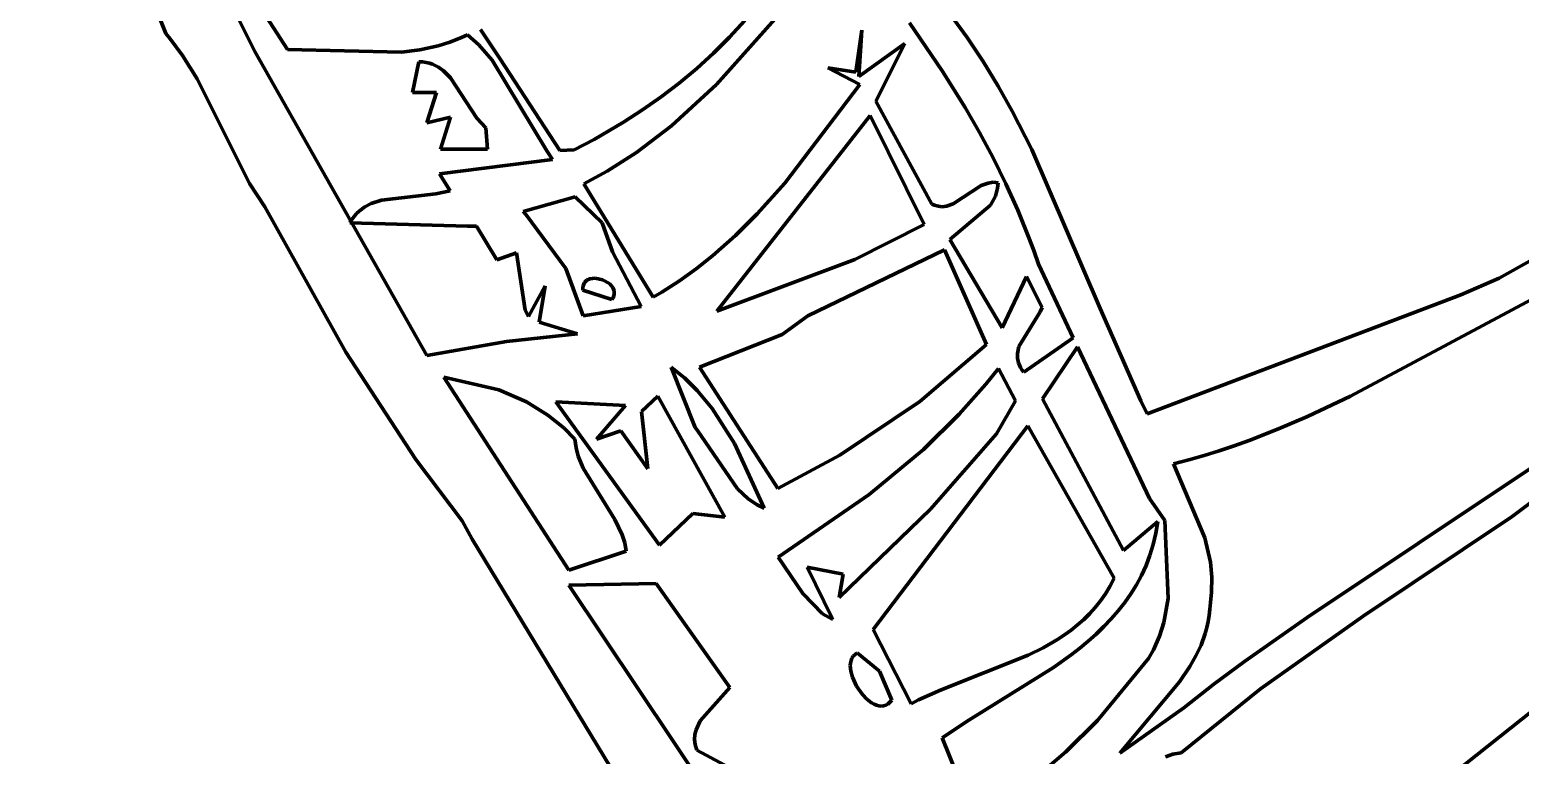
# Model space of a CAD drawing. Header units: millimetres. Extents: x 0 to 14.2, y 0 to 19.5.
# Drawn here: x 3.97 to 5.494, y 17.08 to 17.822 of the extents above; entities that cross this region are included whole.
import ezdxf

# ---------------------------------------------------------------- set-up
doc = ezdxf.new("R2010")
doc.units = ezdxf.units.MM
doc.layers.add('color#010101ff', color=7, linetype='CONTINUOUS', lineweight=100)
doc.layers.add('color#fdfdfdff', color=7, linetype='CONTINUOUS', lineweight=100)

msp = doc.modelspace()

# ---------------------------------------------------------------- linework, layer by layer
at = {"layer": 'color#010101ff'}
for p, q in [((4.1089, 17.8182), (3.9699, 18.1655)), ((4.1118, 17.9758), (4.2001, 17.7998)), ((4.8335, 17.9439), (4.9282, 17.8141)), ((4.2335, 17.8016), (4.2046, 17.8459)), ((4.7318, 17.8328), (4.6721, 17.7659)), ((4.6854, 17.8143), (4.7009, 17.8315)), ((4.1135, 17.8128), (4.1089, 17.8182)), ((4.4173, 17.8169), (4.4114, 17.8141)), ((4.4289, 17.8066), (4.4173, 17.8169)), ((4.4306, 17.8223), (4.4506, 17.7925)), ((4.8145, 17.7784), (4.8205, 17.8215)), ((4.8205, 17.8215), (4.8177, 17.7741)), ((4.9028, 17.78), (4.8694, 17.8289)), ((4.1262, 17.7957), (4.1135, 17.8128)), ((4.2001, 17.7998), (4.3757, 17.4889)), ((4.3498, 17.7991), (4.2335, 17.8016)), ((4.3688, 17.8014), (4.3498, 17.7991)), ((4.3874, 17.8055), (4.3688, 17.8014)), ((4.3995, 17.8093), (4.3874, 17.8055)), ((4.4114, 17.8141), (4.3995, 17.8093)), ((4.4426, 17.7908), (4.4289, 17.8066)), ((4.669, 17.7979), (4.6854, 17.8143)), ((4.8177, 17.7741), (4.8645, 17.808)), ((4.8645, 17.808), (4.8348, 17.7489)), ((4.9282, 17.8141), (4.9366, 17.8019)), ((4.9366, 17.8019), (4.9447, 17.7895)), ((4.1409, 17.7718), (4.1262, 17.7957)), ((4.3612, 17.7576), (4.3677, 17.7892)), ((4.3677, 17.7892), (4.3715, 17.789)), ((4.3715, 17.789), (4.3751, 17.7885)), ((4.3751, 17.7885), (4.3785, 17.7877)), ((4.3785, 17.7877), (4.3818, 17.7866)), ((4.3818, 17.7866), (4.3877, 17.7837)), ((4.4986, 17.6981), (4.4426, 17.7908)), ((4.4506, 17.7925), (4.5119, 17.6985)), ((4.6519, 17.7822), (4.669, 17.7979)), ((4.9447, 17.7895), (4.9601, 17.7644)), ((4.1947, 17.6647), (4.1409, 17.7718)), ((4.3877, 17.7837), (4.3929, 17.7799)), ((4.3929, 17.7799), (4.3999, 17.7729)), ((4.3999, 17.7729), (4.4269, 17.7316)), ((4.634, 17.7673), (4.6519, 17.7822)), ((4.8185, 17.7661), (4.7858, 17.7831)), ((4.7858, 17.7831), (4.8145, 17.7784)), ((4.9262, 17.7424), (4.9028, 17.78)), ((4.3858, 17.7579), (4.3612, 17.7576)), ((4.376, 17.7266), (4.3858, 17.7579)), ((4.6155, 17.7532), (4.634, 17.7673)), ((4.6721, 17.7659), (4.6259, 17.7236)), ((4.742, 17.6652), (4.8185, 17.7661)), ((4.9601, 17.7644), (4.9745, 17.7387)), ((4.5769, 17.7273), (4.5965, 17.7399)), ((4.5965, 17.7399), (4.6155, 17.7532)), ((4.8348, 17.7489), (4.8923, 17.6437)), ((4.941, 17.7168), (4.9262, 17.7424)), ((4.9745, 17.7387), (4.9945, 17.6994)), ((4.4, 17.7324), (4.376, 17.7266)), ((4.3898, 17.6997), (4.4, 17.7324)), ((4.4269, 17.7316), (4.4362, 17.7216)), ((4.5468, 17.7098), (4.5769, 17.7273)), ((4.6259, 17.7236), (4.5903, 17.6965)), ((4.8292, 17.7344), (4.6723, 17.5342)), ((4.8845, 17.6228), (4.8292, 17.7344)), ((4.4362, 17.7216), (4.4379, 17.6998)), ((4.5264, 17.6992), (4.5468, 17.7098)), ((4.9549, 17.6908), (4.941, 17.7168)), ((4.4379, 17.6998), (4.3898, 17.6997)), ((4.5044, 17.6893), (4.4986, 17.6981)), ((4.5119, 17.6985), (4.5264, 17.6992)), ((4.5903, 17.6965), (4.5601, 17.6772)), ((4.9945, 17.6994), (5.0643, 17.5368)), ((4.3887, 17.6745), (4.5044, 17.6893)), ((4.968, 17.6644), (4.9549, 17.6908)), ((4.2101, 17.6409), (4.1947, 17.6647)), ((4.3996, 17.6572), (4.3887, 17.6745)), ((4.5601, 17.6772), (4.5364, 17.6642)), ((4.5364, 17.6642), (4.6072, 17.5483)), ((4.7138, 17.6338), (4.742, 17.6652)), ((4.9139, 17.6439), (4.9426, 17.6626)), ((4.9426, 17.6626), (4.9497, 17.6652)), ((4.9497, 17.6652), (4.9548, 17.6659)), ((4.9548, 17.6659), (4.9601, 17.6655)), ((4.9601, 17.6655), (4.9595, 17.6598)), ((4.9801, 17.6374), (4.968, 17.6644)), ((5.4723, 17.5679), (5.6441, 17.6643)), ((4.3189, 17.6442), (4.3295, 17.6477)), ((4.3295, 17.6477), (4.3849, 17.654)), ((4.3849, 17.654), (4.3996, 17.6572)), ((4.5276, 17.651), (4.4744, 17.6359)), ((4.5552, 17.6244), (4.5276, 17.651)), ((4.9572, 17.6519), (4.9521, 17.6427)), ((4.9595, 17.6598), (4.9572, 17.6519)), ((4.2931, 17.4921), (4.2101, 17.6409)), ((4.3014, 17.6311), (4.3039, 17.634)), ((4.3039, 17.634), (4.3066, 17.6365)), ((4.3066, 17.6365), (4.3125, 17.6408)), ((4.3125, 17.6408), (4.3189, 17.6442)), ((4.4744, 17.6359), (4.4775, 17.6328)), ((4.4775, 17.6328), (4.518, 17.5776)), ((4.6914, 17.6115), (4.7138, 17.6338)), ((4.8923, 17.6437), (4.8949, 17.6425)), ((4.8949, 17.6425), (4.8975, 17.6417)), ((4.8975, 17.6417), (4.9024, 17.641)), ((4.9024, 17.641), (4.9071, 17.6415)), ((4.9071, 17.6415), (4.9139, 17.6439)), ((4.9521, 17.6427), (4.9108, 17.6073)), ((4.9912, 17.61), (4.9801, 17.6374)), ((4.2971, 17.6245), (4.2992, 17.628)), ((4.4176, 17.6211), (4.2971, 17.6245)), ((4.2992, 17.628), (4.3014, 17.6311)), ((4.4265, 17.6209), (4.4176, 17.6211)), ((4.4475, 17.5868), (4.4265, 17.6209)), ((4.5658, 17.5948), (4.5552, 17.6244)), ((4.8136, 17.5871), (4.8845, 17.6228)), ((4.6678, 17.5906), (4.6914, 17.6115)), ((4.9108, 17.6073), (4.9642, 17.5171)), ((4.9964, 17.5961), (4.9912, 17.61)), ((4.4674, 17.5937), (4.4475, 17.5868)), ((4.4763, 17.535), (4.4674, 17.5937)), ((4.5951, 17.5389), (4.5658, 17.5948)), ((4.6513, 17.5775), (4.6678, 17.5906)), ((4.6723, 17.5342), (4.8136, 17.5871)), ((4.9053, 17.5969), (4.7653, 17.5294)), ((4.9482, 17.5002), (4.9053, 17.5969)), ((5.0012, 17.5821), (4.9964, 17.5961)), ((4.518, 17.5776), (4.5358, 17.5292)), ((4.6342, 17.5652), (4.6513, 17.5775)), ((5.0366, 17.5069), (5.0012, 17.5821)), ((4.4968, 17.5599), (4.4799, 17.5288)), ((4.4908, 17.523), (4.4968, 17.5599)), ((4.5353, 17.558), (4.5357, 17.5601)), ((4.5353, 17.5557), (4.5353, 17.558)), ((4.5651, 17.546), (4.5353, 17.5557)), ((4.5357, 17.5601), (4.5363, 17.5618)), ((4.5363, 17.5618), (4.5372, 17.5634)), ((4.5372, 17.5634), (4.5395, 17.5657)), ((4.5395, 17.5657), (4.5426, 17.5672)), ((4.5426, 17.5672), (4.548, 17.5679)), ((4.548, 17.5679), (4.5556, 17.5663)), ((4.5556, 17.5663), (4.5625, 17.5623)), ((4.5625, 17.5623), (4.566, 17.5582)), ((4.566, 17.5582), (4.5673, 17.555)), ((4.6163, 17.5537), (4.6342, 17.5652)), ((4.9642, 17.5171), (4.9889, 17.5697)), ((4.9889, 17.5697), (5.0051, 17.5378)), ((5.433, 17.5508), (5.4723, 17.5679)), ((4.5663, 17.5479), (4.5651, 17.546)), ((4.567, 17.5497), (4.5663, 17.5479)), ((4.5674, 17.5515), (4.567, 17.5497)), ((4.5673, 17.555), (4.5674, 17.5515)), ((4.6072, 17.5483), (4.6163, 17.5537)), ((5.1123, 17.4292), (5.433, 17.5508)), ((5.5207, 17.5541), (5.3202, 17.4473)), ((4.4799, 17.5288), (4.4763, 17.535)), ((4.5358, 17.5292), (4.5951, 17.5389)), ((4.7653, 17.5294), (4.7391, 17.5104)), ((5.0029, 17.5335), (4.9812, 17.4979)), ((5.0051, 17.5378), (5.0029, 17.5335)), ((5.0643, 17.5368), (5.1059, 17.4424)), ((4.4574, 17.5032), (4.5299, 17.511)), ((4.5299, 17.511), (4.4908, 17.523)), ((4.7391, 17.5104), (4.6546, 17.4769)), ((4.3757, 17.4889), (4.4574, 17.5032)), ((4.88, 17.4419), (4.9482, 17.5002)), ((4.9812, 17.4979), (4.9797, 17.4909)), ((4.9863, 17.4716), (5.0366, 17.5069)), ((5.0413, 17.4975), (5.0053, 17.4446)), ((5.1148, 17.3426), (5.0413, 17.4975)), ((4.3646, 17.3823), (4.2931, 17.4921)), ((4.9797, 17.4909), (4.9797, 17.4861)), ((4.9797, 17.4861), (4.9807, 17.4814)), ((4.9807, 17.4814), (4.9828, 17.4765)), ((4.3931, 17.4665), (4.521, 17.2691)), ((4.4494, 17.4536), (4.3931, 17.4665)), ((4.6257, 17.4769), (4.6503, 17.415)), ((4.6396, 17.4657), (4.6257, 17.4769)), ((4.6523, 17.4531), (4.6396, 17.4657)), ((4.6546, 17.4769), (4.7349, 17.3529)), ((4.9605, 17.4756), (4.9476, 17.4595)), ((4.9778, 17.4424), (4.9605, 17.4756)), ((4.9828, 17.4765), (4.9844, 17.4741)), ((4.9844, 17.4741), (4.9863, 17.4716)), ((4.4777, 17.4414), (4.4494, 17.4536)), ((4.6676, 17.4346), (4.6523, 17.4531)), ((4.9476, 17.4595), (4.9203, 17.4287)), ((4.4996, 17.4279), (4.4777, 17.4414)), ((4.5079, 17.4415), (4.6137, 17.2947)), ((4.5789, 17.4378), (4.5079, 17.4415)), ((4.5492, 17.4032), (4.5789, 17.4378)), ((4.612, 17.4473), (4.5954, 17.4314)), ((4.6804, 17.3234), (4.612, 17.4473)), ((4.6905, 17.3987), (4.6676, 17.4346)), ((4.7982, 17.3867), (4.88, 17.4419)), ((4.9583, 17.4087), (4.9778, 17.4424)), ((5.0053, 17.4446), (5.0882, 17.2892)), ((5.1059, 17.4424), (5.1123, 17.4292)), ((5.3202, 17.4473), (5.2763, 17.4265)), ((4.5158, 17.4147), (4.4996, 17.4279)), ((4.5954, 17.4314), (4.6018, 17.3729)), ((4.9203, 17.4287), (4.8836, 17.3927)), ((5.2763, 17.4265), (5.2467, 17.4137)), ((4.5271, 17.4033), (4.5158, 17.4147)), ((4.5284, 17.3944), (4.5271, 17.4033)), ((4.5743, 17.4119), (4.5492, 17.4032)), ((4.6018, 17.3729), (4.5743, 17.4119)), ((4.6503, 17.415), (4.6527, 17.4121)), ((4.6527, 17.4121), (4.6936, 17.3525)), ((4.9904, 17.4167), (4.8321, 17.2086)), ((4.891, 17.3318), (4.9583, 17.4087)), ((5.0787, 17.2609), (4.9904, 17.4167)), ((5.2467, 17.4137), (5.2166, 17.4019)), ((4.5307, 17.3858), (4.5284, 17.3944)), ((4.7207, 17.3326), (4.6905, 17.3987)), ((4.8836, 17.3927), (4.8283, 17.3465)), ((5.186, 17.3914), (5.1706, 17.3866)), ((5.2014, 17.3965), (5.186, 17.3914)), ((5.2166, 17.4019), (5.2014, 17.3965)), ((4.4121, 17.3197), (4.3646, 17.3823)), ((4.5357, 17.3736), (4.5307, 17.3858)), ((4.5682, 17.321), (4.5357, 17.3736)), ((4.7349, 17.3529), (4.7982, 17.3867)), ((5.155, 17.3822), (5.1392, 17.3781)), ((5.1392, 17.3781), (5.1714, 17.3023)), ((5.1706, 17.3866), (5.155, 17.3822)), ((5.276, 17.2208), (5.5037, 17.3729)), ((4.6936, 17.3525), (4.7043, 17.3423)), ((4.7043, 17.3423), (4.7137, 17.336)), ((4.8283, 17.3465), (4.7351, 17.2824)), ((5.1306, 17.3201), (5.1148, 17.3426)), ((5.5265, 17.3547), (5.4857, 17.3243)), ((4.6137, 17.2947), (4.6477, 17.3271)), ((4.6477, 17.3271), (4.6804, 17.3234)), ((4.7137, 17.336), (4.7207, 17.3326)), ((4.7976, 17.2412), (4.891, 17.3318)), ((4.4223, 17.3011), (4.4121, 17.3197)), ((4.5756, 17.3054), (4.5682, 17.321)), ((5.0882, 17.2892), (5.1232, 17.319)), ((5.1232, 17.319), (5.1212, 17.307)), ((5.1338, 17.2402), (5.1306, 17.3201)), ((5.4857, 17.3243), (5.3333, 17.2223)), ((4.5697, 17.0575), (4.4223, 17.3011)), ((4.5782, 17.2973), (4.5756, 17.3054)), ((4.5798, 17.2887), (4.5782, 17.2973)), ((5.1212, 17.307), (5.1186, 17.2955)), ((5.1714, 17.3023), (5.1771, 17.2774)), ((4.521, 17.2691), (4.5798, 17.2887)), ((4.7351, 17.2824), (4.7602, 17.2455)), ((5.1152, 17.2845), (5.1113, 17.2739)), ((5.1186, 17.2955), (5.1152, 17.2845)), ((4.7903, 17.2203), (4.7648, 17.2724)), ((4.7648, 17.2724), (4.8015, 17.265)), ((5.1113, 17.2739), (5.1067, 17.2639)), ((5.1771, 17.2774), (5.1786, 17.2622)), ((4.6104, 17.2557), (4.5211, 17.254)), ((4.5211, 17.254), (4.7027, 16.9823)), ((4.6857, 17.1492), (4.6104, 17.2557)), ((4.8015, 17.265), (4.7976, 17.2412)), ((5.0697, 17.2451), (5.0744, 17.2527)), ((5.0744, 17.2527), (5.0787, 17.2609)), ((5.1015, 17.2542), (5.0958, 17.2449)), ((5.1067, 17.2639), (5.1015, 17.2542)), ((5.1786, 17.2622), (5.1783, 17.2466)), ((4.7602, 17.2455), (4.7805, 17.2246)), ((5.0592, 17.2311), (5.0646, 17.2379)), ((5.0646, 17.2379), (5.0697, 17.2451)), ((5.0896, 17.2361), (5.0829, 17.2276)), ((5.0958, 17.2449), (5.0896, 17.2361)), ((5.1295, 17.2159), (5.1338, 17.2402)), ((5.177, 17.2361), (5.1766, 17.2295)), ((5.1783, 17.2466), (5.177, 17.2361)), ((4.7805, 17.2246), (4.791, 17.2188)), ((5.0475, 17.2188), (5.0535, 17.2247)), ((5.0535, 17.2247), (5.0592, 17.2311)), ((5.0829, 17.2276), (5.0757, 17.2194)), ((5.1759, 17.223), (5.1748, 17.2166)), ((5.1766, 17.2295), (5.1759, 17.223)), ((5.212, 17.1759), (5.276, 17.2208)), ((5.3333, 17.2223), (5.2284, 17.1479)), ((5.3745, 17.021), (5.6413, 17.2326)), ((4.791, 17.2188), (4.7903, 17.2203)), ((4.8321, 17.2086), (4.871, 17.1327)), ((5.0278, 17.203), (5.0346, 17.2079)), ((5.0346, 17.2079), (5.0412, 17.2132)), ((5.0412, 17.2132), (5.0475, 17.2188)), ((5.0682, 17.2115), (5.0603, 17.2039)), ((5.0757, 17.2194), (5.0682, 17.2115)), ((5.1251, 17.2017), (5.1295, 17.2159)), ((5.1734, 17.2105), (5.1717, 17.2044)), ((5.1748, 17.2166), (5.1734, 17.2105)), ((4.9908, 17.1823), (5.0061, 17.1899)), ((5.0061, 17.1899), (5.0208, 17.1984)), ((5.0208, 17.1984), (5.0278, 17.203)), ((5.0521, 17.1966), (5.0435, 17.1896)), ((5.0603, 17.2039), (5.0521, 17.1966)), ((5.119, 17.1879), (5.1251, 17.2017)), ((5.1675, 17.1927), (5.1622, 17.1815)), ((5.1717, 17.2044), (5.1675, 17.1927)), ((4.8096, 17.1768), (4.809, 17.1743)), ((4.8105, 17.1792), (4.8096, 17.1768)), ((4.8119, 17.1812), (4.8105, 17.1792)), ((4.8137, 17.1831), (4.8119, 17.1812)), ((4.8159, 17.1846), (4.8137, 17.1831)), ((4.8388, 17.1658), (4.8159, 17.1846)), ((4.9019, 17.147), (4.9908, 17.1823)), ((5.0347, 17.1827), (5.0165, 17.1697)), ((5.0435, 17.1896), (5.0347, 17.1827)), ((5.0616, 17.1156), (5.1139, 17.179)), ((5.1139, 17.179), (5.119, 17.1879)), ((5.1622, 17.1815), (5.156, 17.1707)), ((5.1806, 17.1526), (5.212, 17.1759)), ((4.809, 17.1743), (4.8088, 17.1716)), ((4.8088, 17.1716), (4.8089, 17.1688)), ((4.8089, 17.1688), (4.8093, 17.1658)), ((4.8093, 17.1658), (4.811, 17.1597)), ((4.811, 17.1597), (4.8153, 17.1505)), ((4.8513, 17.1364), (4.8388, 17.1658)), ((5.0165, 17.1697), (4.9301, 17.1159)), ((5.156, 17.1707), (5.1454, 17.1552)), ((4.6555, 17.115), (4.6857, 17.1492)), ((4.8153, 17.1505), (4.8212, 17.1421)), ((4.8785, 17.1365), (4.9019, 17.147)), ((5.1454, 17.1552), (5.0843, 17.0822)), ((5.2284, 17.1479), (5.1472, 17.0823)), ((5.1498, 17.1285), (5.1806, 17.1526)), ((4.8212, 17.1421), (4.8258, 17.1374)), ((4.8258, 17.1374), (4.8306, 17.1337)), ((4.8306, 17.1337), (4.8331, 17.1323)), ((4.8331, 17.1323), (4.8356, 17.1312)), ((4.8356, 17.1312), (4.838, 17.1305)), ((4.838, 17.1305), (4.8405, 17.1303)), ((4.8405, 17.1303), (4.8428, 17.1305)), ((4.8428, 17.1305), (4.8451, 17.1311)), ((4.8451, 17.1311), (4.8473, 17.1323)), ((4.8473, 17.1323), (4.8494, 17.1341)), ((4.8494, 17.1341), (4.8513, 17.1364)), ((4.871, 17.1327), (4.8785, 17.1365)), ((4.6511, 17.106), (4.6555, 17.115)), ((4.9301, 17.1159), (4.9027, 17.0979)), ((5.0292, 17.0834), (5.0616, 17.1156)), ((5.0843, 17.0822), (5.1498, 17.1285)), ((4.6496, 17.0962), (4.6499, 17.1012)), ((4.6499, 17.1012), (4.6511, 17.106)), ((4.6503, 17.0909), (4.6496, 17.0962)), ((4.6521, 17.0852), (4.6503, 17.0909)), ((4.7225, 17.0473), (4.6521, 17.0852)), ((4.9027, 17.0979), (4.9184, 17.059)), ((5.0084, 17.0656), (5.0292, 17.0834)), ((5.1387, 17.0811), (5.1311, 17.0785)), ((5.1472, 17.0823), (5.1387, 17.0811))]:
    msp.add_line(p, q, dxfattribs=at)
at = {"layer": 'color#fdfdfdff'}
for p, q in [((3.9699, 18.1655), (4.1089, 17.8182)), ((4.2001, 17.7998), (4.1118, 17.9758)), ((4.9282, 17.8141), (4.8335, 17.9439)), ((4.2046, 17.8459), (4.2335, 17.8016)), ((4.6721, 17.7659), (4.7318, 17.8328)), ((4.7009, 17.8315), (4.6854, 17.8143)), ((4.1089, 17.8182), (4.1135, 17.8128)), ((4.4114, 17.8141), (4.4173, 17.8169)), ((4.4173, 17.8169), (4.4289, 17.8066)), ((4.4506, 17.7925), (4.4306, 17.8223)), ((4.8205, 17.8215), (4.8145, 17.7784)), ((4.8177, 17.7741), (4.8205, 17.8215)), ((4.8694, 17.8289), (4.9028, 17.78)), ((4.1135, 17.8128), (4.1262, 17.7957)), ((4.3757, 17.4889), (4.2001, 17.7998)), ((4.2335, 17.8016), (4.3498, 17.7991)), ((4.3498, 17.7991), (4.3688, 17.8014)), ((4.3688, 17.8014), (4.3874, 17.8055)), ((4.3874, 17.8055), (4.3995, 17.8093)), ((4.3995, 17.8093), (4.4114, 17.8141)), ((4.4289, 17.8066), (4.4426, 17.7908)), ((4.6854, 17.8143), (4.669, 17.7979)), ((4.8645, 17.808), (4.8177, 17.7741)), ((4.8348, 17.7489), (4.8645, 17.808)), ((4.9366, 17.8019), (4.9282, 17.8141)), ((4.9447, 17.7895), (4.9366, 17.8019)), ((4.1262, 17.7957), (4.1409, 17.7718)), ((4.3677, 17.7892), (4.3612, 17.7576)), ((4.3715, 17.789), (4.3677, 17.7892)), ((4.3751, 17.7885), (4.3715, 17.789)), ((4.3785, 17.7877), (4.3751, 17.7885)), ((4.3818, 17.7866), (4.3785, 17.7877)), ((4.3877, 17.7837), (4.3818, 17.7866)), ((4.4426, 17.7908), (4.4986, 17.6981)), ((4.5119, 17.6985), (4.4506, 17.7925)), ((4.669, 17.7979), (4.6519, 17.7822)), ((4.9601, 17.7644), (4.9447, 17.7895)), ((4.1409, 17.7718), (4.1947, 17.6647)), ((4.3929, 17.7799), (4.3877, 17.7837)), ((4.3999, 17.7729), (4.3929, 17.7799)), ((4.4269, 17.7316), (4.3999, 17.7729)), ((4.6519, 17.7822), (4.634, 17.7673)), ((4.8145, 17.7784), (4.7858, 17.7831)), ((4.7858, 17.7831), (4.8185, 17.7661)), ((4.9028, 17.78), (4.9262, 17.7424)), ((4.3612, 17.7576), (4.3858, 17.7579)), ((4.3858, 17.7579), (4.376, 17.7266)), ((4.634, 17.7673), (4.6155, 17.7532)), ((4.6259, 17.7236), (4.6721, 17.7659)), ((4.8185, 17.7661), (4.742, 17.6652)), ((4.9745, 17.7387), (4.9601, 17.7644)), ((4.5965, 17.7399), (4.5769, 17.7273)), ((4.6155, 17.7532), (4.5965, 17.7399)), ((4.8923, 17.6437), (4.8348, 17.7489)), ((4.9262, 17.7424), (4.941, 17.7168)), ((4.9945, 17.6994), (4.9745, 17.7387)), ((4.376, 17.7266), (4.4, 17.7324)), ((4.4, 17.7324), (4.3898, 17.6997)), ((4.4362, 17.7216), (4.4269, 17.7316)), ((4.5769, 17.7273), (4.5468, 17.7098)), ((4.5903, 17.6965), (4.6259, 17.7236)), ((4.6723, 17.5342), (4.8292, 17.7344)), ((4.8292, 17.7344), (4.8845, 17.6228)), ((4.4379, 17.6998), (4.4362, 17.7216)), ((4.5468, 17.7098), (4.5264, 17.6992)), ((4.941, 17.7168), (4.9549, 17.6908)), ((4.3898, 17.6997), (4.4379, 17.6998)), ((4.4986, 17.6981), (4.5044, 17.6893)), ((4.5264, 17.6992), (4.5119, 17.6985)), ((4.5601, 17.6772), (4.5903, 17.6965)), ((5.0643, 17.5368), (4.9945, 17.6994)), ((4.5044, 17.6893), (4.3887, 17.6745)), ((4.9549, 17.6908), (4.968, 17.6644)), ((4.1947, 17.6647), (4.2101, 17.6409)), ((4.3887, 17.6745), (4.3996, 17.6572)), ((4.5364, 17.6642), (4.5601, 17.6772)), ((4.6072, 17.5483), (4.5364, 17.6642)), ((4.742, 17.6652), (4.7138, 17.6338)), ((4.9426, 17.6626), (4.9139, 17.6439)), ((4.9497, 17.6652), (4.9426, 17.6626)), ((4.9548, 17.6659), (4.9497, 17.6652)), ((4.9601, 17.6655), (4.9548, 17.6659)), ((4.9595, 17.6598), (4.9601, 17.6655)), ((4.968, 17.6644), (4.9801, 17.6374)), ((5.6441, 17.6643), (5.4723, 17.5679)), ((4.3295, 17.6477), (4.3189, 17.6442)), ((4.3849, 17.654), (4.3295, 17.6477)), ((4.3996, 17.6572), (4.3849, 17.654)), ((4.4744, 17.6359), (4.5276, 17.651)), ((4.5276, 17.651), (4.5552, 17.6244)), ((4.9521, 17.6427), (4.9572, 17.6519)), ((4.9572, 17.6519), (4.9595, 17.6598)), ((4.2101, 17.6409), (4.2931, 17.4921)), ((4.3039, 17.634), (4.3014, 17.6311)), ((4.3066, 17.6365), (4.3039, 17.634)), ((4.3125, 17.6408), (4.3066, 17.6365)), ((4.3189, 17.6442), (4.3125, 17.6408)), ((4.4775, 17.6328), (4.4744, 17.6359)), ((4.518, 17.5776), (4.4775, 17.6328)), ((4.7138, 17.6338), (4.6914, 17.6115)), ((4.8949, 17.6425), (4.8923, 17.6437)), ((4.8975, 17.6417), (4.8949, 17.6425)), ((4.9024, 17.641), (4.8975, 17.6417)), ((4.9071, 17.6415), (4.9024, 17.641)), ((4.9139, 17.6439), (4.9071, 17.6415)), ((4.9108, 17.6073), (4.9521, 17.6427)), ((4.9801, 17.6374), (4.9912, 17.61)), ((4.2992, 17.628), (4.2971, 17.6245)), ((4.2971, 17.6245), (4.4176, 17.6211)), ((4.3014, 17.6311), (4.2992, 17.628)), ((4.4176, 17.6211), (4.4265, 17.6209)), ((4.4265, 17.6209), (4.4475, 17.5868)), ((4.5552, 17.6244), (4.5658, 17.5948)), ((4.8845, 17.6228), (4.8136, 17.5871)), ((4.6914, 17.6115), (4.6678, 17.5906)), ((4.9642, 17.5171), (4.9108, 17.6073)), ((4.9912, 17.61), (4.9964, 17.5961)), ((4.4475, 17.5868), (4.4674, 17.5937)), ((4.4674, 17.5937), (4.4763, 17.535)), ((4.5658, 17.5948), (4.5951, 17.5389)), ((4.6678, 17.5906), (4.6513, 17.5775)), ((4.8136, 17.5871), (4.6723, 17.5342)), ((4.7653, 17.5294), (4.9053, 17.5969)), ((4.9053, 17.5969), (4.9482, 17.5002)), ((4.9964, 17.5961), (5.0012, 17.5821)), ((4.5358, 17.5292), (4.518, 17.5776)), ((4.6513, 17.5775), (4.6342, 17.5652)), ((5.0012, 17.5821), (5.0366, 17.5069)), ((4.4799, 17.5288), (4.4968, 17.5599)), ((4.4968, 17.5599), (4.4908, 17.523)), ((4.5357, 17.5601), (4.5353, 17.558)), ((4.5353, 17.558), (4.5353, 17.5557)), ((4.5353, 17.5557), (4.5651, 17.546)), ((4.5363, 17.5618), (4.5357, 17.5601)), ((4.5372, 17.5634), (4.5363, 17.5618)), ((4.5395, 17.5657), (4.5372, 17.5634)), ((4.5426, 17.5672), (4.5395, 17.5657)), ((4.548, 17.5679), (4.5426, 17.5672)), ((4.5556, 17.5663), (4.548, 17.5679)), ((4.5625, 17.5623), (4.5556, 17.5663)), ((4.566, 17.5582), (4.5625, 17.5623)), ((4.5673, 17.555), (4.566, 17.5582)), ((4.6342, 17.5652), (4.6163, 17.5537)), ((4.9889, 17.5697), (4.9642, 17.5171)), ((5.0051, 17.5378), (4.9889, 17.5697)), ((5.4723, 17.5679), (5.433, 17.5508)), ((4.5651, 17.546), (4.5663, 17.5479)), ((4.5663, 17.5479), (4.567, 17.5497)), ((4.567, 17.5497), (4.5674, 17.5515)), ((4.5674, 17.5515), (4.5673, 17.555)), ((4.6163, 17.5537), (4.6072, 17.5483)), ((5.433, 17.5508), (5.1123, 17.4292)), ((5.3202, 17.4473), (5.5207, 17.5541)), ((4.4763, 17.535), (4.4799, 17.5288)), ((4.5951, 17.5389), (4.5358, 17.5292)), ((4.7391, 17.5104), (4.7653, 17.5294)), ((4.9812, 17.4979), (5.0029, 17.5335)), ((5.0029, 17.5335), (5.0051, 17.5378)), ((5.1059, 17.4424), (5.0643, 17.5368)), ((4.5299, 17.511), (4.4574, 17.5032)), ((4.4908, 17.523), (4.5299, 17.511)), ((4.6546, 17.4769), (4.7391, 17.5104)), ((4.4574, 17.5032), (4.3757, 17.4889)), ((4.9482, 17.5002), (4.88, 17.4419)), ((4.9797, 17.4909), (4.9812, 17.4979)), ((5.0366, 17.5069), (4.9863, 17.4716)), ((5.0053, 17.4446), (5.0413, 17.4975)), ((5.0413, 17.4975), (5.1148, 17.3426)), ((4.2931, 17.4921), (4.3646, 17.3823)), ((4.9797, 17.4861), (4.9797, 17.4909)), ((4.9807, 17.4814), (4.9797, 17.4861)), ((4.9828, 17.4765), (4.9807, 17.4814)), ((4.3931, 17.4665), (4.4494, 17.4536)), ((4.521, 17.2691), (4.3931, 17.4665)), ((4.6257, 17.4769), (4.6396, 17.4657)), ((4.6503, 17.415), (4.6257, 17.4769)), ((4.6396, 17.4657), (4.6523, 17.4531)), ((4.7349, 17.3529), (4.6546, 17.4769)), ((4.9476, 17.4595), (4.9605, 17.4756)), ((4.9605, 17.4756), (4.9778, 17.4424)), ((4.9844, 17.4741), (4.9828, 17.4765)), ((4.9863, 17.4716), (4.9844, 17.4741)), ((4.4494, 17.4536), (4.4777, 17.4414)), ((4.6523, 17.4531), (4.6676, 17.4346)), ((4.9203, 17.4287), (4.9476, 17.4595)), ((4.4777, 17.4414), (4.4996, 17.4279)), ((4.5079, 17.4415), (4.5789, 17.4378)), ((4.6137, 17.2947), (4.5079, 17.4415)), ((4.5789, 17.4378), (4.5492, 17.4032)), ((4.5954, 17.4314), (4.612, 17.4473)), ((4.612, 17.4473), (4.6804, 17.3234)), ((4.6676, 17.4346), (4.6905, 17.3987)), ((4.88, 17.4419), (4.7982, 17.3867)), ((4.9778, 17.4424), (4.9583, 17.4087)), ((5.0882, 17.2892), (5.0053, 17.4446)), ((5.1123, 17.4292), (5.1059, 17.4424)), ((5.2763, 17.4265), (5.3202, 17.4473)), ((4.4996, 17.4279), (4.5158, 17.4147)), ((4.6018, 17.3729), (4.5954, 17.4314)), ((4.8836, 17.3927), (4.9203, 17.4287)), ((5.2467, 17.4137), (5.2763, 17.4265)), ((4.5158, 17.4147), (4.5271, 17.4033)), ((4.5271, 17.4033), (4.5284, 17.3944)), ((4.5492, 17.4032), (4.5743, 17.4119)), ((4.5743, 17.4119), (4.6018, 17.3729)), ((4.6527, 17.4121), (4.6503, 17.415)), ((4.6936, 17.3525), (4.6527, 17.4121)), ((4.8321, 17.2086), (4.9904, 17.4167)), ((4.9583, 17.4087), (4.891, 17.3318)), ((4.9904, 17.4167), (5.0787, 17.2609)), ((5.2166, 17.4019), (5.2467, 17.4137)), ((4.5284, 17.3944), (4.5307, 17.3858)), ((4.6905, 17.3987), (4.7207, 17.3326)), ((4.8283, 17.3465), (4.8836, 17.3927)), ((5.1706, 17.3866), (5.186, 17.3914)), ((5.186, 17.3914), (5.2014, 17.3965)), ((5.2014, 17.3965), (5.2166, 17.4019)), ((4.3646, 17.3823), (4.4121, 17.3197)), ((4.5307, 17.3858), (4.5357, 17.3736)), ((4.5357, 17.3736), (4.5682, 17.321)), ((4.7982, 17.3867), (4.7349, 17.3529)), ((5.1392, 17.3781), (5.155, 17.3822)), ((5.1714, 17.3023), (5.1392, 17.3781)), ((5.155, 17.3822), (5.1706, 17.3866)), ((5.5037, 17.3729), (5.276, 17.2208)), ((4.7043, 17.3423), (4.6936, 17.3525)), ((4.7137, 17.336), (4.7043, 17.3423)), ((4.7351, 17.2824), (4.8283, 17.3465)), ((5.1148, 17.3426), (5.1306, 17.3201)), ((5.4857, 17.3243), (5.5265, 17.3547)), ((4.6477, 17.3271), (4.6137, 17.2947)), ((4.6804, 17.3234), (4.6477, 17.3271)), ((4.7207, 17.3326), (4.7137, 17.336)), ((4.891, 17.3318), (4.7976, 17.2412)), ((4.4121, 17.3197), (4.4223, 17.3011)), ((4.5682, 17.321), (4.5756, 17.3054)), ((5.1232, 17.319), (5.0882, 17.2892)), ((5.1212, 17.307), (5.1232, 17.319)), ((5.1306, 17.3201), (5.1338, 17.2402)), ((5.3333, 17.2223), (5.4857, 17.3243)), ((4.4223, 17.3011), (4.5697, 17.0575)), ((4.5756, 17.3054), (4.5782, 17.2973)), ((4.5782, 17.2973), (4.5798, 17.2887)), ((5.1186, 17.2955), (5.1212, 17.307)), ((5.1771, 17.2774), (5.1714, 17.3023)), ((4.5798, 17.2887), (4.521, 17.2691)), ((4.7602, 17.2455), (4.7351, 17.2824)), ((5.1113, 17.2739), (5.1152, 17.2845)), ((5.1152, 17.2845), (5.1186, 17.2955)), ((4.8015, 17.265), (4.7648, 17.2724)), ((4.7648, 17.2724), (4.7903, 17.2203)), ((5.1067, 17.2639), (5.1113, 17.2739)), ((5.1786, 17.2622), (5.1771, 17.2774)), ((4.5211, 17.254), (4.6104, 17.2557)), ((4.7027, 16.9823), (4.5211, 17.254)), ((4.6104, 17.2557), (4.6857, 17.1492)), ((4.7976, 17.2412), (4.8015, 17.265)), ((5.0744, 17.2527), (5.0697, 17.2451)), ((5.0787, 17.2609), (5.0744, 17.2527)), ((5.0958, 17.2449), (5.1015, 17.2542)), ((5.1015, 17.2542), (5.1067, 17.2639)), ((5.1783, 17.2466), (5.1786, 17.2622)), ((4.7805, 17.2246), (4.7602, 17.2455)), ((5.0646, 17.2379), (5.0592, 17.2311)), ((5.0697, 17.2451), (5.0646, 17.2379)), ((5.0829, 17.2276), (5.0896, 17.2361)), ((5.0896, 17.2361), (5.0958, 17.2449)), ((5.1338, 17.2402), (5.1295, 17.2159)), ((5.1766, 17.2295), (5.177, 17.2361)), ((5.177, 17.2361), (5.1783, 17.2466)), ((4.791, 17.2188), (4.7805, 17.2246)), ((5.0535, 17.2247), (5.0475, 17.2188)), ((5.0592, 17.2311), (5.0535, 17.2247)), ((5.0757, 17.2194), (5.0829, 17.2276)), ((5.1748, 17.2166), (5.1759, 17.223)), ((5.1759, 17.223), (5.1766, 17.2295)), ((5.276, 17.2208), (5.212, 17.1759)), ((5.2284, 17.1479), (5.3333, 17.2223)), ((5.6413, 17.2326), (5.3745, 17.021)), ((4.7903, 17.2203), (4.791, 17.2188)), ((4.871, 17.1327), (4.8321, 17.2086)), ((5.0346, 17.2079), (5.0278, 17.203)), ((5.0412, 17.2132), (5.0346, 17.2079)), ((5.0475, 17.2188), (5.0412, 17.2132)), ((5.0603, 17.2039), (5.0682, 17.2115)), ((5.0682, 17.2115), (5.0757, 17.2194)), ((5.1295, 17.2159), (5.1251, 17.2017)), ((5.1717, 17.2044), (5.1734, 17.2105)), ((5.1734, 17.2105), (5.1748, 17.2166)), ((5.0061, 17.1899), (4.9908, 17.1823)), ((5.0208, 17.1984), (5.0061, 17.1899)), ((5.0278, 17.203), (5.0208, 17.1984)), ((5.0435, 17.1896), (5.0521, 17.1966)), ((5.0521, 17.1966), (5.0603, 17.2039)), ((5.1251, 17.2017), (5.119, 17.1879)), ((5.1622, 17.1815), (5.1675, 17.1927)), ((5.1675, 17.1927), (5.1717, 17.2044)), ((4.809, 17.1743), (4.8096, 17.1768)), ((4.8096, 17.1768), (4.8105, 17.1792)), ((4.8105, 17.1792), (4.8119, 17.1812)), ((4.8119, 17.1812), (4.8137, 17.1831)), ((4.8137, 17.1831), (4.8159, 17.1846)), ((4.8159, 17.1846), (4.8388, 17.1658)), ((4.9908, 17.1823), (4.9019, 17.147)), ((5.0165, 17.1697), (5.0347, 17.1827)), ((5.0347, 17.1827), (5.0435, 17.1896)), ((5.1139, 17.179), (5.0616, 17.1156)), ((5.119, 17.1879), (5.1139, 17.179)), ((5.156, 17.1707), (5.1622, 17.1815)), ((5.212, 17.1759), (5.1806, 17.1526)), ((4.8088, 17.1716), (4.809, 17.1743)), ((4.8089, 17.1688), (4.8088, 17.1716)), ((4.8093, 17.1658), (4.8089, 17.1688)), ((4.811, 17.1597), (4.8093, 17.1658)), ((4.8153, 17.1505), (4.811, 17.1597)), ((4.8388, 17.1658), (4.8513, 17.1364)), ((4.9301, 17.1159), (5.0165, 17.1697)), ((5.1454, 17.1552), (5.156, 17.1707)), ((4.6857, 17.1492), (4.6555, 17.115)), ((4.8212, 17.1421), (4.8153, 17.1505)), ((4.9019, 17.147), (4.8785, 17.1365)), ((5.0843, 17.0822), (5.1454, 17.1552)), ((5.1472, 17.0823), (5.2284, 17.1479)), ((5.1806, 17.1526), (5.1498, 17.1285)), ((4.8258, 17.1374), (4.8212, 17.1421)), ((4.8306, 17.1337), (4.8258, 17.1374)), ((4.8331, 17.1323), (4.8306, 17.1337)), ((4.8356, 17.1312), (4.8331, 17.1323)), ((4.838, 17.1305), (4.8356, 17.1312)), ((4.8405, 17.1303), (4.838, 17.1305)), ((4.8428, 17.1305), (4.8405, 17.1303)), ((4.8451, 17.1311), (4.8428, 17.1305)), ((4.8473, 17.1323), (4.8451, 17.1311)), ((4.8494, 17.1341), (4.8473, 17.1323)), ((4.8513, 17.1364), (4.8494, 17.1341)), ((4.8785, 17.1365), (4.871, 17.1327)), ((4.6555, 17.115), (4.6511, 17.106)), ((4.9027, 17.0979), (4.9301, 17.1159)), ((5.0616, 17.1156), (5.0292, 17.0834)), ((5.1498, 17.1285), (5.0843, 17.0822)), ((4.6499, 17.1012), (4.6496, 17.0962)), ((4.6511, 17.106), (4.6499, 17.1012)), ((4.6496, 17.0962), (4.6503, 17.0909)), ((4.6503, 17.0909), (4.6521, 17.0852)), ((4.6521, 17.0852), (4.7225, 17.0473)), ((4.9184, 17.059), (4.9027, 17.0979)), ((5.0292, 17.0834), (5.0084, 17.0656)), ((5.1311, 17.0785), (5.1387, 17.0811)), ((5.1387, 17.0811), (5.1472, 17.0823))]:
    msp.add_line(p, q, dxfattribs=at)

doc.saveas('drawing.dxf')
